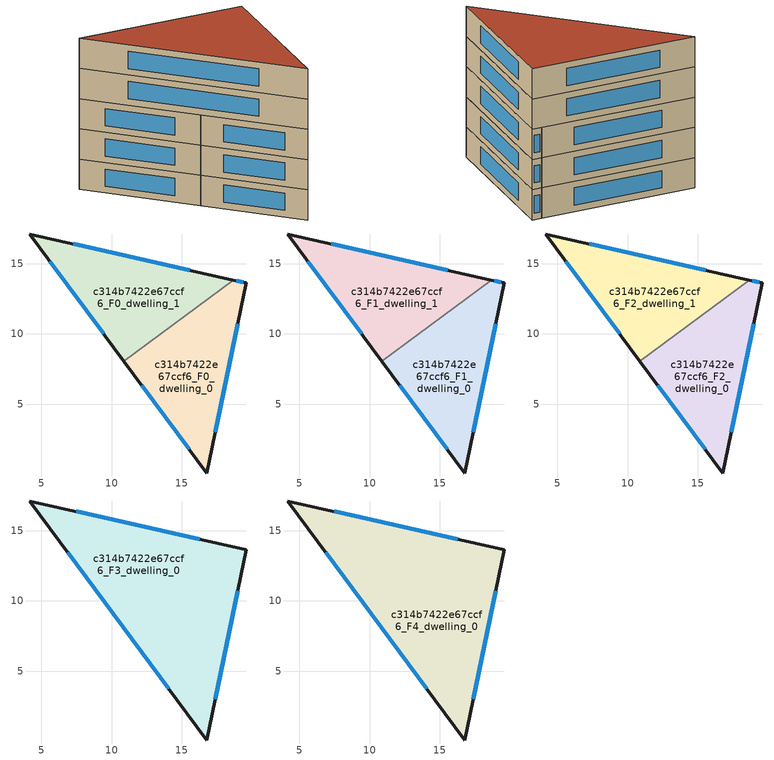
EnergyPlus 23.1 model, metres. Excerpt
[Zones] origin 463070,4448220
c314b7422e67ccf6_F0_dwelling_0
 floor ground (EU_floor_Construction): 19.58,13.62 16.77,0.1 10.88,8.06 18.66,13.83 z0
 wall outside (EU_wall_Construction): 10.88,8.06 16.77,0.1 19.58,13.62 18.66,13.83 z0:3
 wall to c314b7422e67ccf6_F0_dwelling_1 (EU_wall_Construction): 18.66,13.83 10.88,8.06 z0:3
 window (EU_Window_Construction): 19.38,13.66 18.86,13.78 / 17.37,3 18.98,10.72 / 12.14,6.36 15.51,1.81 z0.64:2.36
c314b7422e67ccf6_F0_dwelling_1
 floor ground (EU_floor_Construction): 18.66,13.83 10.88,8.06 4.18,17.1 z0
 wall outside (EU_wall_Construction): 18.66,13.83 4.18,17.1 10.88,8.06 z0:3
 window (EU_Window_Construction): 5.61,15.16 9.44,10 / 15.56,14.53 7.28,16.4 z0.64:2.36
c314b7422e67ccf6_F1_dwelling_0
 floor to c314b7422e67ccf6_F0_dwelling_0 (EU_floor_Construction): 19.58,13.62 16.77,0.1 10.88,8.06 18.66,13.83 z3
 wall outside (EU_wall_Construction): 10.88,8.06 16.77,0.1 19.58,13.62 18.66,13.83 z3:6
 wall to c314b7422e67ccf6_F1_dwelling_1 (EU_wall_Construction): 18.66,13.83 10.88,8.06 z3:6
 window (EU_Window_Construction): 19.38,13.66 18.86,13.78 / 17.37,3 18.98,10.72 / 12.14,6.36 15.51,1.81 z3.64:5.36
c314b7422e67ccf6_F1_dwelling_1
 floor to c314b7422e67ccf6_F0_dwelling_1 (EU_floor_Construction): 18.66,13.83 10.88,8.06 4.18,17.1 z3
 wall outside (EU_wall_Construction): 18.66,13.83 4.18,17.1 10.88,8.06 z3:6
 window (EU_Window_Construction): 5.61,15.16 9.44,10 / 15.56,14.53 7.28,16.4 z3.64:5.36
c314b7422e67ccf6_F2_dwelling_0
 floor to c314b7422e67ccf6_F1_dwelling_0 (EU_floor_Construction): 19.58,13.62 16.77,0.1 10.88,8.06 18.66,13.83 z6
 wall outside (EU_wall_Construction): 10.88,8.06 16.77,0.1 19.58,13.62 18.66,13.83 z6:9
 wall to c314b7422e67ccf6_F2_dwelling_1 (EU_wall_Construction): 18.66,13.83 10.88,8.06 z6:9
 window (EU_Window_Construction): 19.38,13.66 18.86,13.78 / 17.37,3 18.98,10.72 / 12.14,6.36 15.51,1.81 z6.64:8.36
c314b7422e67ccf6_F2_dwelling_1
 floor to c314b7422e67ccf6_F1_dwelling_1 (EU_floor_Construction): 18.66,13.83 10.88,8.06 4.18,17.1 z6
 wall outside (EU_wall_Construction): 18.66,13.83 4.18,17.1 10.88,8.06 z6:9
 window (EU_Window_Construction): 5.61,15.16 9.44,10 / 15.56,14.53 7.28,16.4 z6.64:8.36
c314b7422e67ccf6_F3_dwelling_0
 floor to c314b7422e67ccf6_F2_dwelling_0 (EU_floor_Construction): 19.58,13.62 16.77,0.1 10.88,8.06 18.66,13.83 z9
 floor to c314b7422e67ccf6_F2_dwelling_1 (EU_floor_Construction): 18.66,13.83 10.88,8.06 4.18,17.1 z9
 wall outside (EU_wall_Construction): 16.77,0.1 19.58,13.62 4.18,17.1 16.77,0.1 z9:12
 window (EU_Window_Construction): 17.37,3 18.98,10.72 / 6.88,13.46 14.07,3.74 / 16.28,14.36 7.48,16.35 z9.64:11.36
c314b7422e67ccf6_F4_dwelling_0
 floor to c314b7422e67ccf6_F3_dwelling_0 (EU_floor_Construction): 19.58,13.62 16.77,0.1 4.18,17.1 z12
 wall outside (EU_wall_Construction): 16.77,0.1 19.58,13.62 4.18,17.1 16.77,0.1 z12:15
 window (EU_Window_Construction): 17.37,3 18.98,10.72 / 6.88,13.46 14.07,3.74 / 16.28,14.36 7.48,16.35 z12.64:14.36
 roof outside (EU_roof_Construction): 16.77,0.1 19.58,13.62 4.18,17.1 z15
[Building]
EU S2 Campaign: North Axis=0; Terrain=City; Solar Distribution=FullExterior
[Site:Location]
Yerevan-Zvartnots.Intl.AP: Latitude=40.15; Longitude=44.383; Time Zone=4; Elevation=854
[SizingPeriod:WeatherFileDays]
AnnualSizingPeriod: Begin Month=1; Begin Day of Month=1; End Month=12; End Day of Month=31; Day of Week for Start Day=Monday; Use Weather File Daylight Saving Period=No; Use Weather File Rain and Snow Indicators=No
[MATERIAL]
EU_InternalMass_Material: Roughness=MediumRough; Thickness=0.1; Conductivity=1; Density=1800; Specific Heat=900; Thermal Absorptance=0.9; Solar Absorptance=0.7; Visible Absorptance=0.7
[MATERIAL:NOMASS] Roughness=MediumRough; Thermal Absorptance=0.9; Solar Absorptance=0.7; Visible Absorptance=0.7
Name | Thermal Resistance
EU_wall_NoMass | 1.05043
EU_roof_NoMass | 1.45357
EU_floor_NoMass | 0.478065
[WINDOWMATERIAL:SIMPLEGLAZINGSYSTEM]
EU_Window_SimpleGlazing: UFactor=2.5566; Solar Heat Gain Coefficient=0.75; Visible Transmittance=0.75
[CONSTRUCTION]
EU_wall_Construction: EU_wall_NoMass
EU_roof_Construction: EU_roof_NoMass
EU_floor_Construction: EU_floor_NoMass
EU_Window_Construction: EU_Window_SimpleGlazing
EU_InternalMass_Construction: EU_InternalMass_Material
[ZONE] Type=1; Multiplier=1; Ceiling Height=autocalculate; Floor Area=autocalculate; Part of Total Floor Area=Yes
Name | Volume
c314b7422e67ccf6_F0_dwelling_0; c314b7422e67ccf6_F1_dwelling_0; c314b7422e67ccf6_F2_dwelling_0 | 163.441
c314b7422e67ccf6_F3_dwelling_0 | 326.9
c314b7422e67ccf6_F4_dwelling_0 | 326.904
c314b7422e67ccf6_F0_dwelling_1 | 163.459
c314b7422e67ccf6_F1_dwelling_1; c314b7422e67ccf6_F2_dwelling_1 | 163.46
[INTERNALMASS] Construction=EU_InternalMass_Construction
Name | Zone or ZoneList | Surface Area
c314b7422e67ccf6_F0_dwelling_0_EU_InternalMass | c314b7422e67ccf6_F0_dwelling_0 | 54.4804
c314b7422e67ccf6_F0_dwelling_1_EU_InternalMass | c314b7422e67ccf6_F0_dwelling_1 | 54.4866
c314b7422e67ccf6_F1_dwelling_0_EU_InternalMass | c314b7422e67ccf6_F1_dwelling_0 | 54.4804
c314b7422e67ccf6_F1_dwelling_1_EU_InternalMass | c314b7422e67ccf6_F1_dwelling_1 | 54.4866
c314b7422e67ccf6_F2_dwelling_0_EU_InternalMass | c314b7422e67ccf6_F2_dwelling_0 | 54.4804
c314b7422e67ccf6_F2_dwelling_1_EU_InternalMass | c314b7422e67ccf6_F2_dwelling_1 | 54.4866
c314b7422e67ccf6_F3_dwelling_0_EU_InternalMass | c314b7422e67ccf6_F3_dwelling_0 | 108.968
c314b7422e67ccf6_F4_dwelling_0_EU_InternalMass | c314b7422e67ccf6_F4_dwelling_0 | 108.968
[OTHEREQUIPMENT] Fuel Type=Electricity; Design Level Calculation Method=Watts/Area; Power per Zone Floor Area=1; Fraction Latent=0; Fraction Radiant=0; Fraction Lost=0; Carbon Dioxide Generation Rate=0; EndUse Subcategory=EU_Step8_InternalGains
Name | Zone or ZoneList or Space or SpaceList | Schedule
EU_Step8_InternalGain_c314b7422e67ccf6_F0_dwelling_0_f000 | c314b7422e67ccf6_F0_dwelling_0 | EU_Step8_GainSchedule_c314b7422e67ccf6_F0_dwelling_0_f000
EU_Step8_InternalGain_c314b7422e67ccf6_F0_dwelling_1_f000 | c314b7422e67ccf6_F0_dwelling_1 | EU_Step8_GainSchedule_c314b7422e67ccf6_F0_dwelling_1_f000
EU_Step8_InternalGain_c314b7422e67ccf6_F1_dwelling_0_f000 | c314b7422e67ccf6_F1_dwelling_0 | EU_Step8_GainSchedule_c314b7422e67ccf6_F1_dwelling_0_f000
EU_Step8_InternalGain_c314b7422e67ccf6_F1_dwelling_1_f000 | c314b7422e67ccf6_F1_dwelling_1 | EU_Step8_GainSchedule_c314b7422e67ccf6_F1_dwelling_1_f000
EU_Step8_InternalGain_c314b7422e67ccf6_F2_dwelling_0_f000 | c314b7422e67ccf6_F2_dwelling_0 | EU_Step8_GainSchedule_c314b7422e67ccf6_F2_dwelling_0_f000
EU_Step8_InternalGain_c314b7422e67ccf6_F2_dwelling_1_f000 | c314b7422e67ccf6_F2_dwelling_1 | EU_Step8_GainSchedule_c314b7422e67ccf6_F2_dwelling_1_f000
EU_Step8_InternalGain_c314b7422e67ccf6_F3_dwelling_0_f000 | c314b7422e67ccf6_F3_dwelling_0 | EU_Step8_GainSchedule_c314b7422e67ccf6_F3_dwelling_0_f000
EU_Step8_InternalGain_c314b7422e67ccf6_F4_dwelling_0_f000 | c314b7422e67ccf6_F4_dwelling_0 | EU_Step8_GainSchedule_c314b7422e67ccf6_F4_dwelling_0_f000
[ZONEVENTILATION:DESIGNFLOWRATE] Schedule=EU_AlwaysOn; Design Flow Rate Calculation Method=AirChanges/Hour; Air Changes per Hour=0.557805; Ventilation Type=Natural; Fan Pressure Rise=0; Fan Total Efficiency=1; Constant Term Coefficient=1; Temperature Term Coefficient=0; Velocity Term Coefficient=0; Velocity Squared Term Coefficient=0; Minimum Indoor Temperature=-100; Maximum Indoor Temperature=100; Delta Temperature=-100; Minimum Outdoor Temperature=-100; Maximum Outdoor Temperature=100; Maximum Wind Speed=40
Name | Zone or ZoneList or Space or SpaceList
EU_ConstantAir_c314b7422e67ccf6_F0_dwelling_0 | c314b7422e67ccf6_F0_dwelling_0
EU_ConstantAir_c314b7422e67ccf6_F0_dwelling_1 | c314b7422e67ccf6_F0_dwelling_1
EU_ConstantAir_c314b7422e67ccf6_F1_dwelling_0 | c314b7422e67ccf6_F1_dwelling_0
EU_ConstantAir_c314b7422e67ccf6_F1_dwelling_1 | c314b7422e67ccf6_F1_dwelling_1
EU_ConstantAir_c314b7422e67ccf6_F2_dwelling_0 | c314b7422e67ccf6_F2_dwelling_0
EU_ConstantAir_c314b7422e67ccf6_F2_dwelling_1 | c314b7422e67ccf6_F2_dwelling_1
EU_ConstantAir_c314b7422e67ccf6_F3_dwelling_0 | c314b7422e67ccf6_F3_dwelling_0
EU_ConstantAir_c314b7422e67ccf6_F4_dwelling_0 | c314b7422e67ccf6_F4_dwelling_0
[HVACTEMPLATE:THERMOSTAT] Constant Heating Setpoint=20; Constant Cooling Setpoint=50
EU_HeatOnly_c314b7422e67ccf6_F0_dwelling_0; EU_HeatOnly_c314b7422e67ccf6_F0_dwelling_1; EU_HeatOnly_c314b7422e67ccf6_F1_dwelling_0; EU_HeatOnly_c314b7422e67ccf6_F1_dwelling_1; EU_HeatOnly_c314b7422e67ccf6_F2_dwelling_0; EU_HeatOnly_c314b7422e67ccf6_F2_dwelling_1; EU_HeatOnly_c314b7422e67ccf6_F3_dwelling_0; EU_HeatOnly_c314b7422e67ccf6_F4_dwelling_0
[HVACTEMPLATE:ZONE:IDEALLOADSAIRSYSTEM] System Availability Schedule=EU_AlwaysOn; Maximum Heating Supply Air Temperature=50; Minimum Cooling Supply Air Temperature=13; Maximum Heating Supply Air Humidity Ratio=0.0156; Minimum Cooling Supply Air Humidity Ratio=0.0077; Heating Limit=NoLimit; Cooling Limit=NoLimit; Heating Availability Schedule=EU_AlwaysOn; Cooling Availability Schedule=EU_CoolingOff; Dehumidification Control Type=ConstantSensibleHeatRatio; Cooling Sensible Heat Ratio=0.7; Dehumidification Setpoint=60; Humidification Control Type=None; Humidification Setpoint=30; Outdoor Air Method=None; Outdoor Air Flow Rate per Person=0.00944; Outdoor Air Flow Rate per Zone Floor Area=0; Outdoor Air Flow Rate per Zone=0; Demand Controlled Ventilation Type=None; Outdoor Air Economizer Type=NoEconomizer; Heat Recovery Type=None; Sensible Heat Recovery Effectiveness=0.7; Latent Heat Recovery Effectiveness=0.65
Name | Template Thermostat
c314b7422e67ccf6_F0_dwelling_0 | EU_HeatOnly_c314b7422e67ccf6_F0_dwelling_0
c314b7422e67ccf6_F0_dwelling_1 | EU_HeatOnly_c314b7422e67ccf6_F0_dwelling_1
c314b7422e67ccf6_F1_dwelling_0 | EU_HeatOnly_c314b7422e67ccf6_F1_dwelling_0
c314b7422e67ccf6_F1_dwelling_1 | EU_HeatOnly_c314b7422e67ccf6_F1_dwelling_1
c314b7422e67ccf6_F2_dwelling_0 | EU_HeatOnly_c314b7422e67ccf6_F2_dwelling_0
c314b7422e67ccf6_F2_dwelling_1 | EU_HeatOnly_c314b7422e67ccf6_F2_dwelling_1
c314b7422e67ccf6_F3_dwelling_0 | EU_HeatOnly_c314b7422e67ccf6_F3_dwelling_0
c314b7422e67ccf6_F4_dwelling_0 | EU_HeatOnly_c314b7422e67ccf6_F4_dwelling_0
[SIZING:ZONE] Zone Cooling Design Supply Air Temperature Input Method=SupplyAirTemperature; Zone Cooling Design Supply Air Temperature=13; Zone Heating Design Supply Air Temperature Input Method=SupplyAirTemperature; Zone Heating Design Supply Air Temperature=50; Zone Cooling Design Supply Air Humidity Ratio=0.008; Zone Heating Design Supply Air Humidity Ratio=0.008; Cooling Design Air Flow Method=DesignDay; Cooling Design Air Flow Rate=0; Cooling Minimum Air Flow per Zone Floor Area=0.000762; Cooling Minimum Air Flow=0; Cooling Minimum Air Flow Fraction=0.2; Heating Design Air Flow Method=DesignDay; Heating Design Air Flow Rate=0; Heating Maximum Air Flow per Zone Floor Area=0.002032; Heating Maximum Air Flow=0.141576; Heating Maximum Air Flow Fraction=0.3; Account for Dedicated Outdoor Air System=No; Dedicated Outdoor Air System Control Strategy=NeutralSupplyAir; Dedicated Outdoor Air Low Setpoint Temperature for Design=autosize; Dedicated Outdoor Air High Setpoint Temperature for Design=autosize; Zone Load Sizing Method=Sensible Load Only No Latent Load; Zone Latent Cooling Design Supply Air Humidity Ratio Input Method=HumidityRatioDifference; Zone Cooling Design Supply Air Humidity Ratio Difference=0.005; Zone Latent Heating Design Supply Air Humidity Ratio Input Method=HumidityRatioDifference; Zone Humidification Design Supply Air Humidity Ratio Difference=0.005
c314b7422e67ccf6_F0_dwelling_0; c314b7422e67ccf6_F0_dwelling_1; c314b7422e67ccf6_F1_dwelling_0; c314b7422e67ccf6_F1_dwelling_1; c314b7422e67ccf6_F2_dwelling_0; c314b7422e67ccf6_F2_dwelling_1; c314b7422e67ccf6_F3_dwelling_0; c314b7422e67ccf6_F4_dwelling_0
[SCHEDULE:CONSTANT]
Name | Hourly Value
EU_AlwaysOn | 1
EU_CoolingOff | 0
[SCHEDULE:FILE] Column Number=1; Rows to Skip at Top=0; Number of Hours of Data=8760; Column Separator=Comma; Interpolate to Timestep=No; Minutes per Item=60; Adjust Schedule for Daylight Savings=Yes
Name | File
EU_Step8_GainSchedule_c314b7422e67ccf6_F0_dwelling_0_f000 | ../../schedules/c314b7422e67ccf6/c314b7422e67ccf6_F0_dwelling_0_f000_gain.csv
EU_Step8_GainSchedule_c314b7422e67ccf6_F0_dwelling_1_f000 | ../../schedules/c314b7422e67ccf6/c314b7422e67ccf6_F0_dwelling_1_f000_gain.csv
EU_Step8_GainSchedule_c314b7422e67ccf6_F1_dwelling_0_f000 | ../../schedules/c314b7422e67ccf6/c314b7422e67ccf6_F1_dwelling_0_f000_gain.csv
EU_Step8_GainSchedule_c314b7422e67ccf6_F1_dwelling_1_f000 | ../../schedules/c314b7422e67ccf6/c314b7422e67ccf6_F1_dwelling_1_f000_gain.csv
EU_Step8_GainSchedule_c314b7422e67ccf6_F2_dwelling_0_f000 | ../../schedules/c314b7422e67ccf6/c314b7422e67ccf6_F2_dwelling_0_f000_gain.csv
EU_Step8_GainSchedule_c314b7422e67ccf6_F2_dwelling_1_f000 | ../../schedules/c314b7422e67ccf6/c314b7422e67ccf6_F2_dwelling_1_f000_gain.csv
EU_Step8_GainSchedule_c314b7422e67ccf6_F3_dwelling_0_f000 | ../../schedules/c314b7422e67ccf6/c314b7422e67ccf6_F3_dwelling_0_f000_gain.csv
EU_Step8_GainSchedule_c314b7422e67ccf6_F4_dwelling_0_f000 | ../../schedules/c314b7422e67ccf6/c314b7422e67ccf6_F4_dwelling_0_f000_gain.csv
